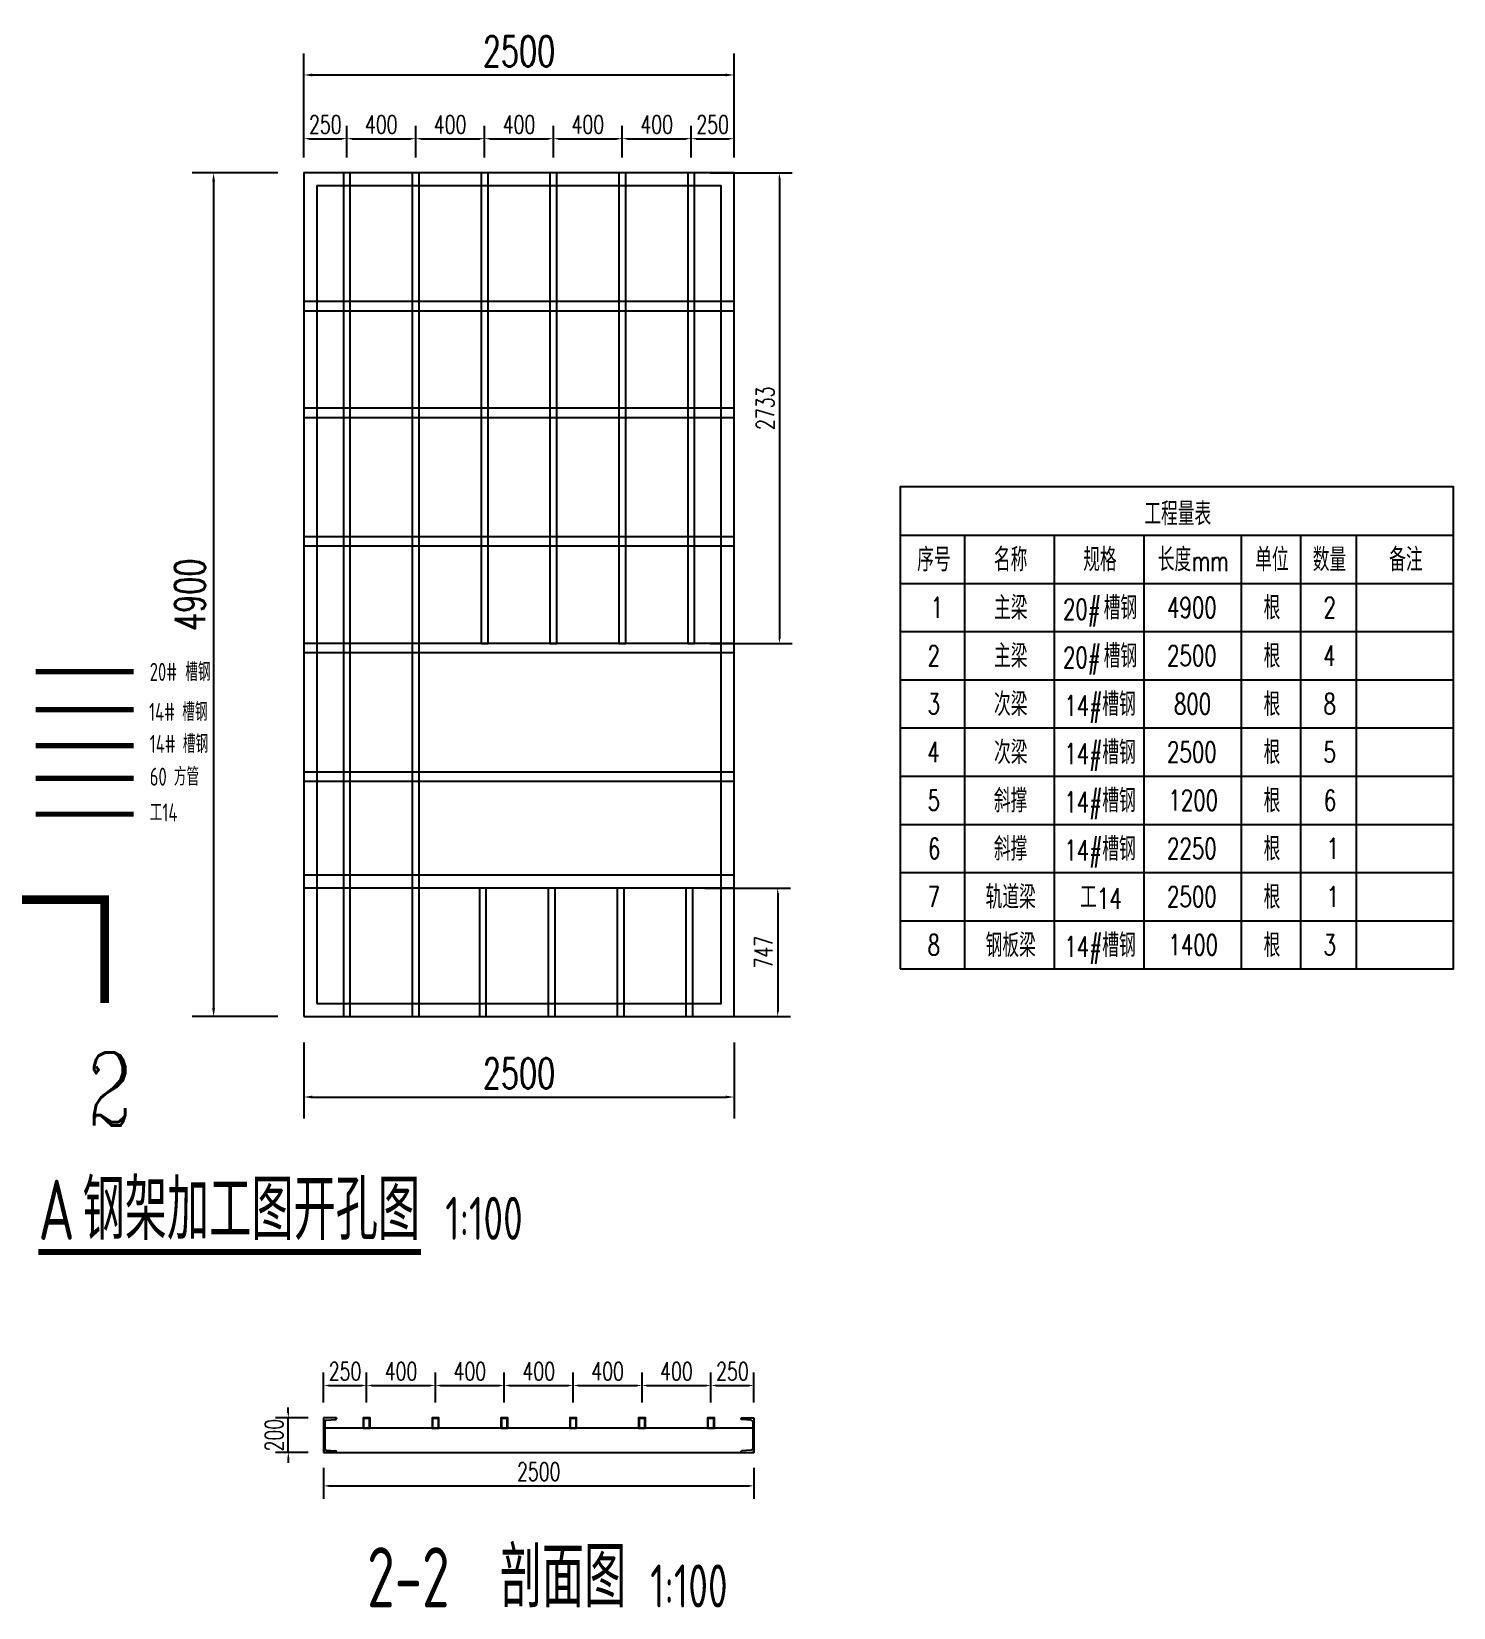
# Model space of a CAD drawing. Header units: millimetres. Extents: x -1443632 to -1307761, y 1430256 to 1527696.
# Drawn here: x -1410799 to -1402539, y 1479145 to 1488299 of the extents above; entities that cross this region are included whole.
import ezdxf

# ---------------------------------------------------------------- set-up
doc = ezdxf.new("R2010")
doc.units = ezdxf.units.MM
doc.header["$LTSCALE"] = 10
doc.layers.get('0').update_dxf_attribs({"linetype": 'CONTINUOUS'})
doc.layers.get('DEFPOINTS').update_dxf_attribs({"linetype": 'CONTINUOUS'})
for name, color, linetype in [('PUB_TEXT', 7, 'CONTINUOUS'), ('W-PLASTIC_RAILINGS塑木栏杆', 6, 'CONTINUOUS'), ('W-STEEL_FRAME钢架', 3, 'CONTINUOUS'), ('W-STEEL_KEEL钢龙骨', 5, 'CONTINUOUS')]:
    doc.layers.add(name, color=color, linetype=linetype)
doc.styles.add('_TCH_LABEL', font='COMPLEX', dxfattribs={"bigfont": 'GBCBIG'})
doc.styles.add('_TCH_TAB', font='SIMPLEX', dxfattribs={"bigfont": 'GBCBIG'})
doc.styles.get("Standard").update_dxf_attribs({"font": 'tssdeng.shx', "width": 0.7, "bigfont": 'hztxt.shx'})
doc.styles.add('STANDARD_T3', font='simplex.shx', dxfattribs={"width": 0.7, "bigfont": 'gbcbig.shx'})
doc.dimstyles.new('W&&30', dxfattribs={"dimtxt": 105, "dimasz": 30, "dimexe": 75, "dimexo": 90, "dimgap": 30, "dimtad": 1, "dimdec": 0, "dimzin": 0, "dimdsep": 46, "dimtxsty": 'STANDARD_T3', "dimcen": 0.09, "dimclrd": 1, "dimclre": 1, "dimclrt": 7, "dimazin": 2, "dimtfac": 1, "dimtdec": 0, "dimtix": 1, "dimtmove": 2, "dimatfit": 3, "dimfxl": 0, "dimtolj": 1, "dimtzin": 0, "dimarcsym": 0})
doc.dimstyles.new('W&&50', dxfattribs={"dimtxt": 175, "dimasz": 50, "dimexe": 125, "dimexo": 150, "dimgap": 50, "dimtad": 1, "dimdec": 0, "dimzin": 0, "dimdsep": 46, "dimtxsty": 'STANDARD_T3', "dimcen": 0.09, "dimclrd": 1, "dimclre": 1, "dimclrt": 7, "dimazin": 2, "dimtfac": 1, "dimtdec": 0, "dimtix": 1, "dimtmove": 2, "dimatfit": 3, "dimfxl": 0, "dimtolj": 1, "dimtzin": 0, "dimarcsym": 0})

# ---------------------------------------------------------------- blocks, each defined once
blk = doc.blocks.new('*D278')
at = {"layer": 'DEFPOINTS', "color": 0, "transparency": 16777216}
for p in [(-1409217.3, 1487477.4), (-1409741.2, 1482577.4), (-1409217.3, 1482577.4)]:
    blk.add_point(p, dxfattribs=at)
at = {"layer": 'W-STEEL_FRAME钢架', "color": 1, "lineweight": -2, "transparency": 16777216}
for p, q in [((-1409367.3, 1487477.4), (-1409866.2, 1487477.4)), ((-1409741.2, 1487427.4), (-1409741.2, 1482627.4)), ((-1409367.3, 1482577.4), (-1409866.2, 1482577.4))]:
    blk.add_line(p, q, dxfattribs=at)
at = {"layer": 'W-STEEL_FRAME钢架', "color": 1, "transparency": 16777216}
for points in [[(-1409749.6, 1487427.4), (-1409732.9, 1487427.4), (-1409741.2, 1487477.4)], [(-1409749.6, 1482627.4), (-1409732.9, 1482627.4), (-1409741.2, 1482577.4)]]:
    blk.add_solid(points, dxfattribs=at)
at = {"layer": 'W-STEEL_FRAME钢架', "color": 7, "transparency": 16777216, "insert": (-1409878.7, 1485027.4), "char_height": 175, "attachment_point": 5, "rotation": 90, "style": 'STANDARD_T3'}
blk.add_mtext('\\A1;4900', dxfattribs=at)
blk = doc.blocks.new('*D279')
at = {"layer": 'DEFPOINTS', "color": 0, "transparency": 16777216}
for p in [(-1406717.3, 1488046.8), (-1409217.3, 1487477.4), (-1406717.3, 1487477.4)]:
    blk.add_point(p, dxfattribs=at)
at = {"layer": 'W-STEEL_FRAME钢架', "color": 1, "lineweight": -2, "transparency": 16777216}
for p, q in [((-1409217.3, 1487627.4), (-1409217.3, 1488171.8)), ((-1406717.3, 1487627.4), (-1406717.3, 1488171.8)), ((-1409167.3, 1488046.8), (-1406767.3, 1488046.8))]:
    blk.add_line(p, q, dxfattribs=at)
at = {"layer": 'W-STEEL_FRAME钢架', "color": 1, "transparency": 16777216}
for points in [[(-1409167.3, 1488055.2), (-1409167.3, 1488038.5), (-1409217.3, 1488046.8)], [(-1406767.3, 1488055.2), (-1406767.3, 1488038.5), (-1406717.3, 1488046.8)]]:
    blk.add_solid(points, dxfattribs=at)
at = {"layer": 'W-STEEL_FRAME钢架', "color": 7, "transparency": 16777216, "insert": (-1407967.3, 1488184.3), "char_height": 175, "attachment_point": 5, "style": 'STANDARD_T3'}
blk.add_mtext('\\A1;2500', dxfattribs=at)
blk = doc.blocks.new('*D286')
at = {"layer": 'DEFPOINTS', "color": 0, "transparency": 16777216}
for p in [(-1408967.3, 1487676.5), (-1409217.3, 1487477.4), (-1408967.3, 1487477.4)]:
    blk.add_point(p, dxfattribs=at)
at = {"layer": 'W-STEEL_KEEL钢龙骨', "color": 1, "lineweight": -2, "transparency": 16777216}
for p, q in [((-1409217.3, 1487567.4), (-1409217.3, 1487751.5)), ((-1409187.3, 1487676.5), (-1408997.3, 1487676.5)), ((-1408967.3, 1487567.4), (-1408967.3, 1487751.5))]:
    blk.add_line(p, q, dxfattribs=at)
at = {"layer": 'W-STEEL_KEEL钢龙骨', "color": 1, "transparency": 16777216}
for points in [[(-1409187.3, 1487681.5), (-1409187.3, 1487671.5), (-1409217.3, 1487676.5)], [(-1408997.3, 1487681.5), (-1408997.3, 1487671.5), (-1408967.3, 1487676.5)]]:
    blk.add_solid(points, dxfattribs=at)
at = {"layer": 'W-STEEL_KEEL钢龙骨', "color": 7, "transparency": 16777216, "insert": (-1409092.3, 1487759), "char_height": 105, "attachment_point": 5, "style": 'STANDARD_T3'}
blk.add_mtext('\\A1;250', dxfattribs=at)
blk = doc.blocks.new('*D280')
at = {"layer": 'DEFPOINTS', "color": 0, "transparency": 16777216}
for p in [(-1408567.3, 1487676.5), (-1408967.3, 1487477.4), (-1408567.3, 1487477.4)]:
    blk.add_point(p, dxfattribs=at)
at = {"layer": 'W-STEEL_KEEL钢龙骨', "color": 1, "lineweight": -2, "transparency": 16777216}
for p, q in [((-1408967.3, 1487567.4), (-1408967.3, 1487751.5)), ((-1408937.3, 1487676.5), (-1408597.3, 1487676.5)), ((-1408567.3, 1487567.4), (-1408567.3, 1487751.5))]:
    blk.add_line(p, q, dxfattribs=at)
at = {"layer": 'W-STEEL_KEEL钢龙骨', "color": 1, "transparency": 16777216}
for points in [[(-1408937.3, 1487681.5), (-1408937.3, 1487671.5), (-1408967.3, 1487676.5)], [(-1408597.3, 1487681.5), (-1408597.3, 1487671.5), (-1408567.3, 1487676.5)]]:
    blk.add_solid(points, dxfattribs=at)
at = {"layer": 'W-STEEL_KEEL钢龙骨', "color": 7, "transparency": 16777216, "insert": (-1408767.3, 1487759), "char_height": 105, "attachment_point": 5, "style": 'STANDARD_T3'}
blk.add_mtext('\\A1;400', dxfattribs=at)
blk = doc.blocks.new('*D281')
at = {"layer": 'DEFPOINTS', "color": 0, "transparency": 16777216}
for p in [(-1408167.3, 1487676.5), (-1408567.3, 1487477.4), (-1408167.3, 1487477.4)]:
    blk.add_point(p, dxfattribs=at)
at = {"layer": 'W-STEEL_KEEL钢龙骨', "color": 1, "lineweight": -2, "transparency": 16777216}
for p, q in [((-1408567.3, 1487567.4), (-1408567.3, 1487751.5)), ((-1408537.3, 1487676.5), (-1408197.3, 1487676.5)), ((-1408167.3, 1487567.4), (-1408167.3, 1487751.5))]:
    blk.add_line(p, q, dxfattribs=at)
at = {"layer": 'W-STEEL_KEEL钢龙骨', "color": 1, "transparency": 16777216}
for points in [[(-1408537.3, 1487681.5), (-1408537.3, 1487671.5), (-1408567.3, 1487676.5)], [(-1408197.3, 1487681.5), (-1408197.3, 1487671.5), (-1408167.3, 1487676.5)]]:
    blk.add_solid(points, dxfattribs=at)
at = {"layer": 'W-STEEL_KEEL钢龙骨', "color": 7, "transparency": 16777216, "insert": (-1408367.3, 1487759), "char_height": 105, "attachment_point": 5, "style": 'STANDARD_T3'}
blk.add_mtext('\\A1;400', dxfattribs=at)
blk = doc.blocks.new('*D282')
at = {"layer": 'DEFPOINTS', "color": 0, "transparency": 16777216}
for p in [(-1407767.3, 1487676.5), (-1408167.3, 1487477.4), (-1407767.3, 1487477.4)]:
    blk.add_point(p, dxfattribs=at)
at = {"layer": 'W-STEEL_KEEL钢龙骨', "color": 1, "lineweight": -2, "transparency": 16777216}
for p, q in [((-1408167.3, 1487567.4), (-1408167.3, 1487751.5)), ((-1408137.3, 1487676.5), (-1407797.3, 1487676.5)), ((-1407767.3, 1487567.4), (-1407767.3, 1487751.5))]:
    blk.add_line(p, q, dxfattribs=at)
at = {"layer": 'W-STEEL_KEEL钢龙骨', "color": 1, "transparency": 16777216}
for points in [[(-1408137.3, 1487681.5), (-1408137.3, 1487671.5), (-1408167.3, 1487676.5)], [(-1407797.3, 1487681.5), (-1407797.3, 1487671.5), (-1407767.3, 1487676.5)]]:
    blk.add_solid(points, dxfattribs=at)
at = {"layer": 'W-STEEL_KEEL钢龙骨', "color": 7, "transparency": 16777216, "insert": (-1407967.3, 1487759), "char_height": 105, "attachment_point": 5, "style": 'STANDARD_T3'}
blk.add_mtext('\\A1;400', dxfattribs=at)
blk = doc.blocks.new('*D283')
at = {"layer": 'DEFPOINTS', "color": 0, "transparency": 16777216}
for p in [(-1407367.3, 1487676.5), (-1407767.3, 1487477.4), (-1407367.3, 1487477.4)]:
    blk.add_point(p, dxfattribs=at)
at = {"layer": 'W-STEEL_KEEL钢龙骨', "color": 1, "lineweight": -2, "transparency": 16777216}
for p, q in [((-1407767.3, 1487567.4), (-1407767.3, 1487751.5)), ((-1407737.3, 1487676.5), (-1407397.3, 1487676.5)), ((-1407367.3, 1487567.4), (-1407367.3, 1487751.5))]:
    blk.add_line(p, q, dxfattribs=at)
at = {"layer": 'W-STEEL_KEEL钢龙骨', "color": 1, "transparency": 16777216}
for points in [[(-1407737.3, 1487681.5), (-1407737.3, 1487671.5), (-1407767.3, 1487676.5)], [(-1407397.3, 1487681.5), (-1407397.3, 1487671.5), (-1407367.3, 1487676.5)]]:
    blk.add_solid(points, dxfattribs=at)
at = {"layer": 'W-STEEL_KEEL钢龙骨', "color": 7, "transparency": 16777216, "insert": (-1407567.3, 1487759), "char_height": 105, "attachment_point": 5, "style": 'STANDARD_T3'}
blk.add_mtext('\\A1;400', dxfattribs=at)
blk = doc.blocks.new('*D284')
at = {"layer": 'DEFPOINTS', "color": 0, "transparency": 16777216}
for p in [(-1406967.3, 1487676.5), (-1407367.3, 1487477.4), (-1406967.3, 1487477.4)]:
    blk.add_point(p, dxfattribs=at)
at = {"layer": 'W-STEEL_KEEL钢龙骨', "color": 1, "lineweight": -2, "transparency": 16777216}
for p, q in [((-1407367.3, 1487567.4), (-1407367.3, 1487751.5)), ((-1407337.3, 1487676.5), (-1406997.3, 1487676.5)), ((-1406967.3, 1487567.4), (-1406967.3, 1487751.5))]:
    blk.add_line(p, q, dxfattribs=at)
at = {"layer": 'W-STEEL_KEEL钢龙骨', "color": 1, "transparency": 16777216}
for points in [[(-1407337.3, 1487681.5), (-1407337.3, 1487671.5), (-1407367.3, 1487676.5)], [(-1406997.3, 1487681.5), (-1406997.3, 1487671.5), (-1406967.3, 1487676.5)]]:
    blk.add_solid(points, dxfattribs=at)
at = {"layer": 'W-STEEL_KEEL钢龙骨', "color": 7, "transparency": 16777216, "insert": (-1407167.3, 1487759), "char_height": 105, "attachment_point": 5, "style": 'STANDARD_T3'}
blk.add_mtext('\\A1;400', dxfattribs=at)
blk = doc.blocks.new('*D287')
at = {"layer": 'DEFPOINTS', "color": 0, "transparency": 16777216}
for p in [(-1406717.3, 1487676.5), (-1406967.3, 1487477.4), (-1406717.3, 1487477.4)]:
    blk.add_point(p, dxfattribs=at)
at = {"layer": 'W-STEEL_KEEL钢龙骨', "color": 1, "lineweight": -2, "transparency": 16777216}
for p, q in [((-1406967.3, 1487567.4), (-1406967.3, 1487751.5)), ((-1406937.3, 1487676.5), (-1406747.3, 1487676.5)), ((-1406717.3, 1487567.4), (-1406717.3, 1487751.5))]:
    blk.add_line(p, q, dxfattribs=at)
at = {"layer": 'W-STEEL_KEEL钢龙骨', "color": 1, "transparency": 16777216}
for points in [[(-1406937.3, 1487681.5), (-1406937.3, 1487671.5), (-1406967.3, 1487676.5)], [(-1406747.3, 1487681.5), (-1406747.3, 1487671.5), (-1406717.3, 1487676.5)]]:
    blk.add_solid(points, dxfattribs=at)
at = {"layer": 'W-STEEL_KEEL钢龙骨', "color": 7, "transparency": 16777216, "insert": (-1406842.3, 1487759), "char_height": 105, "attachment_point": 5, "style": 'STANDARD_T3'}
blk.add_mtext('\\A1;250', dxfattribs=at)
blk = doc.blocks.new('*D285')
at = {"layer": 'DEFPOINTS', "color": 0, "transparency": 16777216}
for p in [(-1409217.3, 1482577.4), (-1406717.3, 1482577.4), (-1406717.3, 1482109.9)]:
    blk.add_point(p, dxfattribs=at)
at = {"layer": 'W-STEEL_FRAME钢架', "color": 1, "lineweight": -2, "transparency": 16777216}
for p, q in [((-1409217.3, 1482427.4), (-1409217.3, 1481984.9)), ((-1406717.3, 1482427.4), (-1406717.3, 1481984.9)), ((-1409167.3, 1482109.9), (-1406767.3, 1482109.9))]:
    blk.add_line(p, q, dxfattribs=at)
at = {"layer": 'W-STEEL_FRAME钢架', "color": 1, "transparency": 16777216}
for points in [[(-1409167.3, 1482118.2), (-1409167.3, 1482101.5), (-1409217.3, 1482109.9)], [(-1406767.3, 1482118.2), (-1406767.3, 1482101.5), (-1406717.3, 1482109.9)]]:
    blk.add_solid(points, dxfattribs=at)
at = {"layer": 'W-STEEL_FRAME钢架', "color": 7, "transparency": 16777216, "insert": (-1407967.3, 1482247.4), "char_height": 175, "attachment_point": 5, "style": 'STANDARD_T3'}
blk.add_mtext('\\A1;2500', dxfattribs=at)
blk = doc.blocks.new('*D288')
at = {"color": 1, "lineweight": -2, "transparency": 16777216}
for p, q in [((-1406857.3, 1487477.4), (-1406379.7, 1487477.4)), ((-1406454.7, 1487447.4), (-1406454.7, 1484774.1)), ((-1406857.3, 1484744.1), (-1406379.7, 1484744.1))]:
    blk.add_line(p, q, dxfattribs=at)
at = {"color": 1, "transparency": 16777216}
for points in [[(-1406459.7, 1487447.4), (-1406449.7, 1487447.4), (-1406454.7, 1487477.4)], [(-1406459.7, 1484774.1), (-1406449.7, 1484774.1), (-1406454.7, 1484744.1)]]:
    blk.add_solid(points, dxfattribs=at)
at = {"layer": 'DEFPOINTS', "color": 0, "transparency": 16777216}
for p in [(-1406947.3, 1487477.4), (-1406947.3, 1484744.1), (-1406454.7, 1484744.1)]:
    blk.add_point(p, dxfattribs=at)
at = {"color": 7, "transparency": 16777216, "insert": (-1406537.2, 1486110.7), "char_height": 105, "attachment_point": 5, "rotation": 90, "style": 'STANDARD_T3'}
blk.add_mtext('\\A1;2733', dxfattribs=at)
blk = doc.blocks.new('*D289')
at = {"color": 1, "lineweight": -2, "transparency": 16777216}
for p, q in [((-1406887.3, 1483324.1), (-1406389.7, 1483324.1)), ((-1406464.7, 1483294.1), (-1406464.7, 1482607.4)), ((-1406887.3, 1482577.4), (-1406389.7, 1482577.4))]:
    blk.add_line(p, q, dxfattribs=at)
at = {"color": 1, "transparency": 16777216}
for points in [[(-1406469.7, 1483294.1), (-1406459.7, 1483294.1), (-1406464.7, 1483324.1)], [(-1406469.7, 1482607.4), (-1406459.7, 1482607.4), (-1406464.7, 1482577.4)]]:
    blk.add_solid(points, dxfattribs=at)
at = {"layer": 'DEFPOINTS', "color": 0, "transparency": 16777216}
for p in [(-1406977.3, 1483324.1), (-1406977.3, 1482577.4), (-1406464.7, 1482577.4)]:
    blk.add_point(p, dxfattribs=at)
at = {"color": 7, "transparency": 16777216, "insert": (-1406547.2, 1482950.7), "char_height": 105, "attachment_point": 5, "rotation": 90, "style": 'STANDARD_T3'}
blk.add_mtext('\\A1;747', dxfattribs=at)
blk = doc.blocks.new('A$C142B241B')
at = {"layer": 'W-STEEL_FRAME钢架', "color": 4}
for p, q in [((0, 75), (0, 0)), ((0, 75), (2.7, 75)), ((0, 0), (200, 0)), ((13.3, 16.9), (8.2, 70)), ((24.3, 7), (175.7, 7)), ((186.7, 16.9), (191.8, 70)), ((200, 75), (197.3, 75)), ((200, 75), (200, 0))]:
    blk.add_line(p, q, dxfattribs=at)
for centre, radius, start, end in [((2.7, 69.5), 5.5, 5.71059, 90), ((24.3, 18), 11, 185.71059, 270), ((175.7, 18), 11, 270, 354.28941), ((197.3, 69.5), 5.5, 90, 174.28941)]:
    blk.add_arc(centre, radius, start, end, dxfattribs=at)
blk = doc.blocks.new('*U436')
at = {"layer": 'W-STEEL_KEEL钢龙骨'}
for points in [[(-20, -30), (20, -30), (20, 30), (-20, 30)], [(-17, -27), (17, -27), (17, 27), (-17, 27)]]:
    blk.add_lwpolyline(points, close=True, dxfattribs=at)
blk = doc.blocks.new('*U437')
at = {"color": 0, "linetype": 'ByBlock', "lineweight": -2, "transparency": 16777216}
for p in [(0, 0), (400, 0), (800, 0), (1200, 0), (1600, 0), (2000, 0)]:
    blk.add_blockref('*U436', p, dxfattribs=at)
blk = doc.blocks.new('*D438')
at = {"color": 1, "lineweight": -2, "transparency": 16777216}
for p, q in [((-1409102.6, 1479955.7), (-1409102.6, 1479776.4)), ((-1406602.6, 1479955.7), (-1406602.6, 1479776.4)), ((-1409072.6, 1479851.4), (-1406632.6, 1479851.4))]:
    blk.add_line(p, q, dxfattribs=at)
at = {"color": 1, "transparency": 16777216}
for points in [[(-1409072.6, 1479856.4), (-1409072.6, 1479846.4), (-1409102.6, 1479851.4)], [(-1406632.6, 1479856.4), (-1406632.6, 1479846.4), (-1406602.6, 1479851.4)]]:
    blk.add_solid(points, dxfattribs=at)
at = {"layer": 'DEFPOINTS', "color": 0, "transparency": 16777216}
for p in [(-1409102.6, 1480045.7), (-1406602.6, 1480045.7), (-1406602.6, 1479851.4)]:
    blk.add_point(p, dxfattribs=at)
at = {"color": 7, "transparency": 16777216, "insert": (-1407852.6, 1479933.9), "char_height": 105, "attachment_point": 5, "style": 'STANDARD_T3'}
blk.add_mtext('\\A1;2500', dxfattribs=at)
blk = doc.blocks.new('*D439')
at = {"color": 1, "lineweight": -2, "transparency": 16777216}
for p, q in [((-1409307.2, 1480275.7), (-1409307.2, 1480305.7)), ((-1409192.6, 1480245.7), (-1409382.2, 1480245.7)), ((-1409307.2, 1480045.7), (-1409307.2, 1480245.7)), ((-1409192.6, 1480045.7), (-1409382.2, 1480045.7)), ((-1409307.2, 1480015.7), (-1409307.2, 1479985.7))]:
    blk.add_line(p, q, dxfattribs=at)
at = {"color": 1, "transparency": 16777216}
for points in [[(-1409312.2, 1480275.7), (-1409302.2, 1480275.7), (-1409307.2, 1480245.7)], [(-1409312.2, 1480015.7), (-1409302.2, 1480015.7), (-1409307.2, 1480045.7)]]:
    blk.add_solid(points, dxfattribs=at)
at = {"layer": 'DEFPOINTS', "color": 0, "transparency": 16777216}
for p in [(-1409307.2, 1480245.7), (-1409102.6, 1480245.7), (-1409102.6, 1480045.7)]:
    blk.add_point(p, dxfattribs=at)
at = {"color": 7, "transparency": 16777216, "insert": (-1409389.7, 1480145.7), "char_height": 105, "attachment_point": 5, "rotation": 90, "style": 'STANDARD_T3'}
blk.add_mtext('\\A1;200', dxfattribs=at)
blk = doc.blocks.new('*D440')
at = {"color": 1, "lineweight": -2, "transparency": 16777216}
for p, q in [((-1409102.6, 1480335.7), (-1409102.6, 1480509.3)), ((-1408852.6, 1480335.7), (-1408852.6, 1480509.3)), ((-1409072.6, 1480434.3), (-1408882.6, 1480434.3))]:
    blk.add_line(p, q, dxfattribs=at)
at = {"color": 1, "transparency": 16777216}
for points in [[(-1409072.6, 1480439.3), (-1409072.6, 1480429.3), (-1409102.6, 1480434.3)], [(-1408882.6, 1480439.3), (-1408882.6, 1480429.3), (-1408852.6, 1480434.3)]]:
    blk.add_solid(points, dxfattribs=at)
at = {"layer": 'DEFPOINTS', "color": 0, "transparency": 16777216}
for p in [(-1408852.6, 1480434.3), (-1409102.6, 1480245.7), (-1408852.6, 1480245.7)]:
    blk.add_point(p, dxfattribs=at)
at = {"color": 7, "transparency": 16777216, "insert": (-1408977.6, 1480516.8), "char_height": 105, "attachment_point": 5, "style": 'STANDARD_T3'}
blk.add_mtext('\\A1;250', dxfattribs=at)
blk = doc.blocks.new('*D441')
at = {"color": 1, "lineweight": -2, "transparency": 16777216}
for p, q in [((-1408852.6, 1480335.7), (-1408852.6, 1480509.3)), ((-1408452.6, 1480335.7), (-1408452.6, 1480509.3)), ((-1408822.6, 1480434.3), (-1408482.6, 1480434.3))]:
    blk.add_line(p, q, dxfattribs=at)
at = {"color": 1, "transparency": 16777216}
for points in [[(-1408822.6, 1480439.3), (-1408822.6, 1480429.3), (-1408852.6, 1480434.3)], [(-1408482.6, 1480439.3), (-1408482.6, 1480429.3), (-1408452.6, 1480434.3)]]:
    blk.add_solid(points, dxfattribs=at)
at = {"layer": 'DEFPOINTS', "color": 0, "transparency": 16777216}
for p in [(-1408452.6, 1480434.3), (-1408852.6, 1480245.7), (-1408452.6, 1480245.7)]:
    blk.add_point(p, dxfattribs=at)
at = {"color": 7, "transparency": 16777216, "insert": (-1408652.6, 1480516.8), "char_height": 105, "attachment_point": 5, "style": 'STANDARD_T3'}
blk.add_mtext('\\A1;400', dxfattribs=at)
blk = doc.blocks.new('*D442')
at = {"color": 1, "lineweight": -2, "transparency": 16777216}
for p, q in [((-1408452.6, 1480335.7), (-1408452.6, 1480509.3)), ((-1408052.6, 1480335.7), (-1408052.6, 1480509.3)), ((-1408422.6, 1480434.3), (-1408082.6, 1480434.3))]:
    blk.add_line(p, q, dxfattribs=at)
at = {"color": 1, "transparency": 16777216}
for points in [[(-1408422.6, 1480439.3), (-1408422.6, 1480429.3), (-1408452.6, 1480434.3)], [(-1408082.6, 1480439.3), (-1408082.6, 1480429.3), (-1408052.6, 1480434.3)]]:
    blk.add_solid(points, dxfattribs=at)
at = {"layer": 'DEFPOINTS', "color": 0, "transparency": 16777216}
for p in [(-1408052.6, 1480434.3), (-1408452.6, 1480245.7), (-1408052.6, 1480245.7)]:
    blk.add_point(p, dxfattribs=at)
at = {"color": 7, "transparency": 16777216, "insert": (-1408252.6, 1480516.8), "char_height": 105, "attachment_point": 5, "style": 'STANDARD_T3'}
blk.add_mtext('\\A1;400', dxfattribs=at)
blk = doc.blocks.new('*D443')
at = {"color": 1, "lineweight": -2, "transparency": 16777216}
for p, q in [((-1408052.6, 1480335.7), (-1408052.6, 1480509.3)), ((-1407652.6, 1480335.7), (-1407652.6, 1480509.3)), ((-1408022.6, 1480434.3), (-1407682.6, 1480434.3))]:
    blk.add_line(p, q, dxfattribs=at)
at = {"color": 1, "transparency": 16777216}
for points in [[(-1408022.6, 1480439.3), (-1408022.6, 1480429.3), (-1408052.6, 1480434.3)], [(-1407682.6, 1480439.3), (-1407682.6, 1480429.3), (-1407652.6, 1480434.3)]]:
    blk.add_solid(points, dxfattribs=at)
at = {"layer": 'DEFPOINTS', "color": 0, "transparency": 16777216}
for p in [(-1407652.6, 1480434.3), (-1408052.6, 1480245.7), (-1407652.6, 1480245.7)]:
    blk.add_point(p, dxfattribs=at)
at = {"color": 7, "transparency": 16777216, "insert": (-1407852.6, 1480516.8), "char_height": 105, "attachment_point": 5, "style": 'STANDARD_T3'}
blk.add_mtext('\\A1;400', dxfattribs=at)
blk = doc.blocks.new('*D444')
at = {"color": 1, "lineweight": -2, "transparency": 16777216}
for p, q in [((-1407652.6, 1480335.7), (-1407652.6, 1480509.3)), ((-1407252.6, 1480335.7), (-1407252.6, 1480509.3)), ((-1407622.6, 1480434.3), (-1407282.6, 1480434.3))]:
    blk.add_line(p, q, dxfattribs=at)
at = {"color": 1, "transparency": 16777216}
for points in [[(-1407622.6, 1480439.3), (-1407622.6, 1480429.3), (-1407652.6, 1480434.3)], [(-1407282.6, 1480439.3), (-1407282.6, 1480429.3), (-1407252.6, 1480434.3)]]:
    blk.add_solid(points, dxfattribs=at)
at = {"layer": 'DEFPOINTS', "color": 0, "transparency": 16777216}
for p in [(-1407252.6, 1480434.3), (-1407652.6, 1480245.7), (-1407252.6, 1480245.7)]:
    blk.add_point(p, dxfattribs=at)
at = {"color": 7, "transparency": 16777216, "insert": (-1407452.6, 1480516.8), "char_height": 105, "attachment_point": 5, "style": 'STANDARD_T3'}
blk.add_mtext('\\A1;400', dxfattribs=at)
blk = doc.blocks.new('*D445')
at = {"color": 1, "lineweight": -2, "transparency": 16777216}
for p, q in [((-1407252.6, 1480335.7), (-1407252.6, 1480509.3)), ((-1406852.6, 1480335.7), (-1406852.6, 1480509.3)), ((-1407222.6, 1480434.3), (-1406882.6, 1480434.3))]:
    blk.add_line(p, q, dxfattribs=at)
at = {"color": 1, "transparency": 16777216}
for points in [[(-1407222.6, 1480439.3), (-1407222.6, 1480429.3), (-1407252.6, 1480434.3)], [(-1406882.6, 1480439.3), (-1406882.6, 1480429.3), (-1406852.6, 1480434.3)]]:
    blk.add_solid(points, dxfattribs=at)
at = {"layer": 'DEFPOINTS', "color": 0, "transparency": 16777216}
for p in [(-1406852.6, 1480434.3), (-1407252.6, 1480245.7), (-1406852.6, 1480245.7)]:
    blk.add_point(p, dxfattribs=at)
at = {"color": 7, "transparency": 16777216, "insert": (-1407052.6, 1480516.8), "char_height": 105, "attachment_point": 5, "style": 'STANDARD_T3'}
blk.add_mtext('\\A1;400', dxfattribs=at)
blk = doc.blocks.new('*D446')
at = {"color": 1, "lineweight": -2, "transparency": 16777216}
for p, q in [((-1406852.6, 1480335.7), (-1406852.6, 1480509.3)), ((-1406602.6, 1480335.7), (-1406602.6, 1480509.3)), ((-1406822.6, 1480434.3), (-1406632.6, 1480434.3))]:
    blk.add_line(p, q, dxfattribs=at)
at = {"color": 1, "transparency": 16777216}
for points in [[(-1406822.6, 1480439.3), (-1406822.6, 1480429.3), (-1406852.6, 1480434.3)], [(-1406632.6, 1480439.3), (-1406632.6, 1480429.3), (-1406602.6, 1480434.3)]]:
    blk.add_solid(points, dxfattribs=at)
at = {"layer": 'DEFPOINTS', "color": 0, "transparency": 16777216}
for p in [(-1406602.6, 1480434.3), (-1406852.6, 1480245.7), (-1406602.6, 1480245.7)]:
    blk.add_point(p, dxfattribs=at)
at = {"color": 7, "transparency": 16777216, "insert": (-1406727.6, 1480516.8), "char_height": 105, "attachment_point": 5, "style": 'STANDARD_T3'}
blk.add_mtext('\\A1;250', dxfattribs=at)

msp = doc.modelspace()

# ---------------------------------------------------------------- linework, layer by layer
msp.add_lwpolyline([(-1405752.8, 1482853.6), (-1402539.3, 1482853.6), (-1402539.3, 1485653.6), (-1405752.8, 1485653.6)], close=True)
for points in [[(-1405752.8, 1485373.6), (-1402539.3, 1485373.6)], [(-1405379, 1485373.6), (-1405379, 1482853.6)], [(-1404858.2, 1485373.6), (-1404858.2, 1482853.6)], [(-1404337.4, 1485373.6), (-1404337.4, 1482853.6)], [(-1403772.4, 1485373.6), (-1403772.4, 1482853.6)], [(-1403428.4, 1485373.6), (-1403428.4, 1482853.6)], [(-1403104.3, 1485373.6), (-1403104.3, 1482853.6)], [(-1405752.8, 1485093.6), (-1402539.3, 1485093.6)], [(-1405752.8, 1484813.6), (-1402539.3, 1484813.6)], [(-1405752.8, 1484533.6), (-1402539.3, 1484533.6)], [(-1405752.8, 1484253.6), (-1402539.3, 1484253.6)], [(-1405752.8, 1483973.6), (-1402539.3, 1483973.6)], [(-1405752.8, 1483693.6), (-1402539.3, 1483693.6)], [(-1405752.8, 1483413.6), (-1402539.3, 1483413.6)], [(-1405752.8, 1483133.6), (-1402539.3, 1483133.6)]]:
    msp.add_lwpolyline(points)
at = {"color": 4, "const_width": 30}
msp.add_lwpolyline([(-1410774.4, 1484580.9), (-1410206.4, 1484580.9)], dxfattribs=at)
at = {"color": 3}
for points, const_width in [([(-1410774.4, 1484359.9), (-1410206.4, 1484359.9)], 30), ([(-1411374, 1483256.5), (-1410374, 1483256.5), (-1410374, 1482656.5)], 50)]:
    msp.add_lwpolyline(points, dxfattribs=dict(at, const_width=const_width))
at = {"color": 6, "const_width": 30}
msp.add_lwpolyline([(-1410774.4, 1484151.3), (-1410206.4, 1484151.3)], dxfattribs=at)
at = {"color": 5, "const_width": 30}
msp.add_lwpolyline([(-1410774.4, 1483960.9), (-1410206.4, 1483960.9)], dxfattribs=at)
at = {"color": 1, "const_width": 30}
msp.add_lwpolyline([(-1410774.4, 1483753), (-1410206.4, 1483753)], dxfattribs=at)
at = {"color": 3}
msp.add_lwpolyline([(-1409102.6, 1480045.7), (-1406602.6, 1480045.7), (-1406602.6, 1480185.7), (-1409102.6, 1480185.7)], close=True, dxfattribs=at)
at = {"layer": 'W-PLASTIC_RAILINGS塑木栏杆', "color": 3, "const_width": 35}
msp.add_lwpolyline([(-1410758.6, 1481210.3), (-1408535.6, 1481210.3)], dxfattribs=at)
at = {"layer": 'W-STEEL_FRAME钢架', "color": 4}
for points in [[(-1409217.3, 1482577.4), (-1406717.3, 1482577.4), (-1406717.3, 1487477.4), (-1409217.3, 1487477.4)], [(-1409142.3, 1482652.4), (-1406792.3, 1482652.4), (-1406792.3, 1487402.4), (-1409142.3, 1487402.4)], [(-1409217.3, 1483324.4), (-1406717.3, 1483324.4), (-1406717.3, 1483399.4), (-1409217.3, 1483399.4)]]:
    msp.add_lwpolyline(points, close=True, dxfattribs=at)
at = {"layer": 'W-STEEL_FRAME钢架'}
for points in [[(-1409217.3, 1486677.4), (-1406717.3, 1486677.4), (-1406717.3, 1486730.4), (-1409217.3, 1486730.4)], [(-1409217.3, 1486057.7), (-1406717.3, 1486057.7), (-1406717.3, 1486110.7), (-1409217.3, 1486110.7)], [(-1409217.3, 1485310.7), (-1406717.3, 1485310.7), (-1406717.3, 1485363.7), (-1409217.3, 1485363.7)], [(-1409217.3, 1484691.1), (-1406717.3, 1484691.1), (-1406717.3, 1484744.1), (-1409217.3, 1484744.1)], [(-1409217.3, 1483944.1), (-1406717.3, 1483944.1), (-1406717.3, 1483997.1), (-1409217.3, 1483997.1)]]:
    msp.add_lwpolyline(points, close=True, dxfattribs=at)
at = {"layer": 'W-STEEL_KEEL钢龙骨'}
for points in [[(-1408987.3, 1482577.4), (-1408947.3, 1482577.4), (-1408947.3, 1487477.4), (-1408987.3, 1487477.4)], [(-1408587.3, 1482577.4), (-1408547.3, 1482577.4), (-1408547.3, 1487477.4), (-1408587.3, 1487477.4)], [(-1408187.3, 1484744.1), (-1408147.3, 1484744.1), (-1408147.3, 1487477.4), (-1408187.3, 1487477.4)], [(-1407787.3, 1484744.1), (-1407747.3, 1484744.1), (-1407747.3, 1487477.4), (-1407787.3, 1487477.4)], [(-1407387.3, 1484744.1), (-1407347.3, 1484744.1), (-1407347.3, 1487477.4), (-1407387.3, 1487477.4)], [(-1406987.3, 1484744.1), (-1406947.3, 1484744.1), (-1406947.3, 1487477.4), (-1406987.3, 1487477.4)], [(-1408197.3, 1482577.4), (-1408157.3, 1482577.4), (-1408157.3, 1483324.1), (-1408197.3, 1483324.1)], [(-1407797.3, 1482577.4), (-1407757.3, 1482577.4), (-1407757.3, 1483324.1), (-1407797.3, 1483324.1)], [(-1407397.3, 1482577.4), (-1407357.3, 1482577.4), (-1407357.3, 1483324.1), (-1407397.3, 1483324.1)], [(-1406997.3, 1482577.4), (-1406957.3, 1482577.4), (-1406957.3, 1483324.1), (-1406997.3, 1483324.1)]]:
    msp.add_lwpolyline(points, close=True, dxfattribs=at)

# ---------------------------------------------------------------- block references
at = {"color": 3}
msp.add_blockref('*U437', (-1408852.6, 1480215.7), dxfattribs=at)
at = {"layer": 'W-STEEL_FRAME钢架', "rotation": 270}
msp.add_blockref('A$C142B241B', (-1409102.6, 1480245.7), dxfattribs=at)
at = {"layer": 'W-STEEL_FRAME钢架', "xscale": -1, "rotation": 90}
msp.add_blockref('A$C142B241B', (-1406602.6, 1480245.7), dxfattribs=at)

# ---------------------------------------------------------------- texts
at = {"style": '_TCH_TAB'}
for s, height, p in [('工程量表', 135.04, (-1404335.2, 1485429.6)), ('序号', 135.04, (-1405654.5, 1485163.6)), ('名称', 135.04, (-1405208.7, 1485163.6)), ('规格', 135.04, (-1404690.1, 1485163.6)), ('长度', 135.04, (-1404257.2, 1485163.6)), ('单位', 135.04, (-1403691.3, 1485163.6)), ('数量', 135.04, (-1403357.2, 1485163.6)), ('备注', 135.04, (-1402913.4, 1485163.6)), ('主梁', 135.04, (-1405208, 1484883.6)), ('槽钢', 135.04, (-1404571.4, 1484883.6)), ('根', 135, (-1403642.1, 1484883.6)), ('主梁', 135.04, (-1405208, 1484603.6)), ('槽钢', 135.04, (-1404571.4, 1484603.6)), ('根', 135, (-1403642.1, 1484603.6)), ('次梁', 135.04, (-1405208, 1484323.6)), ('槽钢', 135.04, (-1404579.4, 1484323.6)), ('根', 135, (-1403642.1, 1484323.6)), ('次梁', 135.04, (-1405208, 1484043.6)), ('槽钢', 135.04, (-1404579.4, 1484043.6)), ('根', 135, (-1403642.1, 1484043.6)), ('斜撑', 135.04, (-1405208.7, 1483763.6)), ('槽钢', 135.04, (-1404579.4, 1483763.6)), ('根', 135, (-1403642.1, 1483763.6)), ('斜撑', 135.04, (-1405208.7, 1483483.6)), ('槽钢', 135.04, (-1404579.4, 1483483.6)), ('根', 135, (-1403642.1, 1483483.6)), ('轨道梁', 135.04, (-1405257.1, 1483203.6)), ('工', 135, (-1404708.9, 1483203.6)), ('根', 135, (-1403642.1, 1483203.6)), ('钢板梁', 135.04, (-1405257.1, 1482923.6)), ('槽钢', 135.04, (-1404579.4, 1482923.6)), ('根', 135, (-1403642.1, 1482923.6))]:
    msp.add_text(s, height=height, dxfattribs=at).set_placement(p)
at = {"style": '_TCH_TAB', "width": 0.705882}
for s, p in [('mm', (-1404060.6, 1485163.6)), ('20#', (-1404807.4, 1484883.6)), ('1', (-1405575.9, 1484894.1)), ('4900', (-1404202.9, 1484894.1)), ('2', (-1403294.3, 1484894.1)), ('20#', (-1404807.4, 1484603.6)), ('2', (-1405593.9, 1484614.1)), ('2500', (-1404202.9, 1484614.1)), ('4', (-1403296.3, 1484614.1)), ('14#', (-1404799.4, 1484323.6)), ('3', (-1405593.9, 1484334.1)), ('800', (-1404162.9, 1484334.1)), ('8', (-1403294.3, 1484334.1)), ('4', (-1405595.9, 1484054.1)), ('14#', (-1404799.4, 1484043.6)), ('2500', (-1404202.9, 1484054.1)), ('5', (-1403294.3, 1484054.1)), ('5', (-1405593.9, 1483774.1)), ('14#', (-1404799.4, 1483763.6)), ('1200', (-1404194.9, 1483774.1)), ('6', (-1403292.3, 1483774.1)), ('6', (-1405591.9, 1483494.1)), ('14#', (-1404799.4, 1483483.6)), ('2250', (-1404202.9, 1483494.1)), ('1', (-1403276.3, 1483494.1)), ('7', (-1405593.9, 1483214.1)), ('14', (-1404610.6, 1483203.6)), ('2500', (-1404202.9, 1483214.1)), ('1', (-1403276.3, 1483214.1)), ('8', (-1405593.9, 1482934.1)), ('14#', (-1404799.4, 1482923.6)), ('1400', (-1404194.9, 1482934.1)), ('3', (-1403294.3, 1482934.1))]:
    msp.add_text(s, height=119, dxfattribs=at).set_placement(p)
at = {"color": 4, "width": 0.7}
for s, p in [('20#', (-1410112.2, 1484527)), ('槽钢', (-1409905.7, 1484527))]:
    msp.add_text(s, height=105, dxfattribs=at).set_placement(p)
at = {"color": 3, "width": 0.7}
for s, p in [('14#', (-1410116, 1484294.6)), ('槽钢', (-1409923.5, 1484294.6))]:
    msp.add_text(s, height=105, dxfattribs=at).set_placement(p)
at = {"color": 6, "width": 0.7}
for s, p in [('14#', (-1410112.2, 1484108.7)), ('槽钢', (-1409919.7, 1484108.7))]:
    msp.add_text(s, height=105, dxfattribs=at).set_placement(p)
at = {"color": 5, "width": 0.7}
for s, p in [('60', (-1410112.2, 1483918.3)), ('方管', (-1409972.2, 1483918.3))]:
    msp.add_text(s, height=105, dxfattribs=at).set_placement(p)
at = {"color": 1, "width": 0.7}
for s, p in [('工', (-1410112.2, 1483710.4)), ('14', (-1410038.7, 1483710.4))]:
    msp.add_text(s, height=105, dxfattribs=at).set_placement(p)
at = {"layer": 'PUB_TEXT', "color": 7, "style": '_TCH_LABEL', "width": 0.705882}
msp.add_text('2', height=425, dxfattribs=at).set_placement((-1410474, 1481944))
at = {"layer": 'PUB_TEXT', "color": 7, "width": 0.7}
for s, height, p in [('A', 350, (-1410758.6, 1481280.3)), ('钢架加工图开孔图', 350, (-1410502, 1481280.3)), ('1:100', 250, (-1408395.6, 1481280.3)), ('剖面图', 350, (-1408079.2, 1479144.8)), ('2-2', 350, (-1408849.2, 1479144.8)), ('1:100', 250, (-1407205.5, 1479144.8))]:
    msp.add_text(s, height=height, dxfattribs=at).set_placement(p)

# ---------------------------------------------------------------- dimensions: what is measured, and where the dimension line sits
at = {"color": 3}
for base, p1, p2, angle, picture, middle in [((-1406454.7, 1484744.1), (-1406947.3, 1487477.4), (-1406947.3, 1484744.1), 270, '*D288', (-1406537.2, 1486110.7)), ((-1406464.7, 1482577.4), (-1406977.3, 1483324.1), (-1406977.3, 1482577.4), 270, '*D289', (-1406547.2, 1482950.7)), ((-1409307.2, 1480245.7), (-1409102.6, 1480045.7), (-1409102.6, 1480245.7), 90, '*D439', (-1409389.7, 1480145.7))]:
    dim = msp.add_linear_dim(base=base, p1=p1, p2=p2, angle=angle, dimstyle='W&&30', dxfattribs=at)
    dim.commit()
    dim.dimension.update_dxf_attribs({"geometry": picture, "text_midpoint": middle})
for base, p1, p2, picture, middle in [((-1408852.6, 1480434.3), (-1409102.6, 1480245.7), (-1408852.6, 1480245.7), '*D440', (-1408977.6, 1480516.8)), ((-1408452.6, 1480434.3), (-1408852.6, 1480245.7), (-1408452.6, 1480245.7), '*D441', (-1408652.6, 1480516.8)), ((-1408052.6, 1480434.3), (-1408452.6, 1480245.7), (-1408052.6, 1480245.7), '*D442', (-1408252.6, 1480516.8)), ((-1407652.6, 1480434.3), (-1408052.6, 1480245.7), (-1407652.6, 1480245.7), '*D443', (-1407852.6, 1480516.8)), ((-1407252.6, 1480434.3), (-1407652.6, 1480245.7), (-1407252.6, 1480245.7), '*D444', (-1407452.6, 1480516.8)), ((-1406852.6, 1480434.3), (-1407252.6, 1480245.7), (-1406852.6, 1480245.7), '*D445', (-1407052.6, 1480516.8)), ((-1406602.6, 1480434.3), (-1406852.6, 1480245.7), (-1406602.6, 1480245.7), '*D446', (-1406727.6, 1480516.8)), ((-1406602.6, 1479851.4), (-1409102.6, 1480045.7), (-1406602.6, 1480045.7), '*D438', (-1407852.6, 1479933.9))]:
    dim = msp.add_linear_dim(base=base, p1=p1, p2=p2, dimstyle='W&&30', dxfattribs=at)
    dim.commit()
    dim.dimension.update_dxf_attribs({"geometry": picture, "text_midpoint": middle})
at = {"layer": 'W-STEEL_FRAME钢架'}
for base, p1, p2, picture, middle in [((-1406717.3, 1488046.8), (-1409217.3, 1487477.4), (-1406717.3, 1487477.4), '*D279', (-1407967.3, 1488184.3)), ((-1406717.3, 1482109.9), (-1409217.3, 1482577.4), (-1406717.3, 1482577.4), '*D285', (-1407967.3, 1482247.4))]:
    dim = msp.add_linear_dim(base=base, p1=p1, p2=p2, dimstyle='W&&50', dxfattribs=at)
    dim.commit()
    dim.dimension.update_dxf_attribs({"geometry": picture, "text_midpoint": middle})
dim = msp.add_linear_dim(base=(-1409741.2, 1482577.4), p1=(-1409217.3, 1487477.4), p2=(-1409217.3, 1482577.4), angle=90, dimstyle='W&&50', dxfattribs=at)
dim.commit()
dim.dimension.update_dxf_attribs({"geometry": '*D278', "text_midpoint": (-1409878.7, 1485027.4)})
at = {"layer": 'W-STEEL_KEEL钢龙骨'}
for base, p1, p2, picture, middle in [((-1408967.3, 1487676.5), (-1409217.3, 1487477.4), (-1408967.3, 1487477.4), '*D286', (-1409092.3, 1487759)), ((-1408567.3, 1487676.5), (-1408967.3, 1487477.4), (-1408567.3, 1487477.4), '*D280', (-1408767.3, 1487759)), ((-1408167.3, 1487676.5), (-1408567.3, 1487477.4), (-1408167.3, 1487477.4), '*D281', (-1408367.3, 1487759)), ((-1407767.3, 1487676.5), (-1408167.3, 1487477.4), (-1407767.3, 1487477.4), '*D282', (-1407967.3, 1487759)), ((-1407367.3, 1487676.5), (-1407767.3, 1487477.4), (-1407367.3, 1487477.4), '*D283', (-1407567.3, 1487759)), ((-1406967.3, 1487676.5), (-1407367.3, 1487477.4), (-1406967.3, 1487477.4), '*D284', (-1407167.3, 1487759)), ((-1406717.3, 1487676.5), (-1406967.3, 1487477.4), (-1406717.3, 1487477.4), '*D287', (-1406842.3, 1487759))]:
    dim = msp.add_linear_dim(base=base, p1=p1, p2=p2, dimstyle='W&&30', dxfattribs=at)
    dim.commit()
    dim.dimension.update_dxf_attribs({"geometry": picture, "text_midpoint": middle})

doc.saveas('drawing.dxf')
